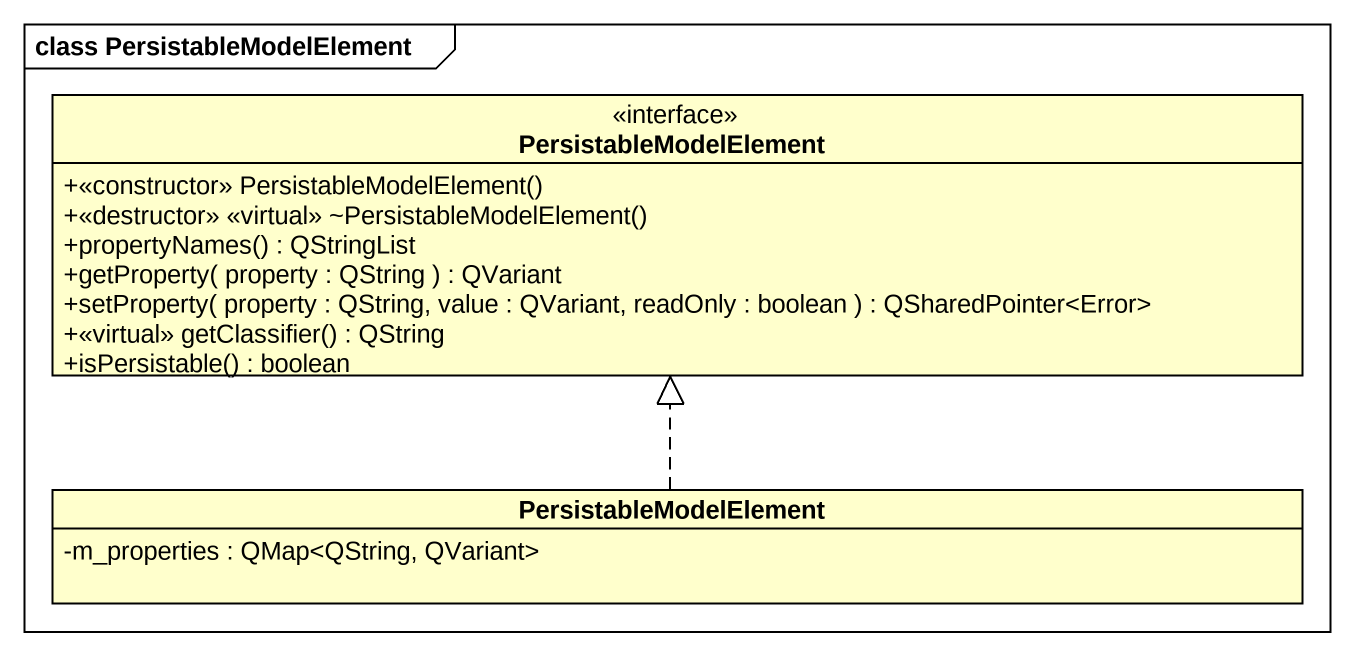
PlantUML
@startuml
mainframe class PersistableModelElement
hide circle
hide empty members
skinparam classAttributeIconSize 0
interface PersistableModelElement {
  +<<constructor>> PersistableModelElement()
  +<<destructor>> <<virtual>> ~PersistableModelElement()
  +propertyNames() : QStringList
  +getProperty( property : QString ) : QVariant
  +setProperty( property : QString, value : QVariant, readOnly : boolean ) : QSharedPointer<Error>
  +<<virtual>> getClassifier() : QString
  +isPersistable() : boolean
}
class "PersistableModelElement" as PersistableModelElement_2 {
  -m_properties : QMap<QString, QVariant>
}
PersistableModelElement_2 .up.|> PersistableModelElement
@enduml
